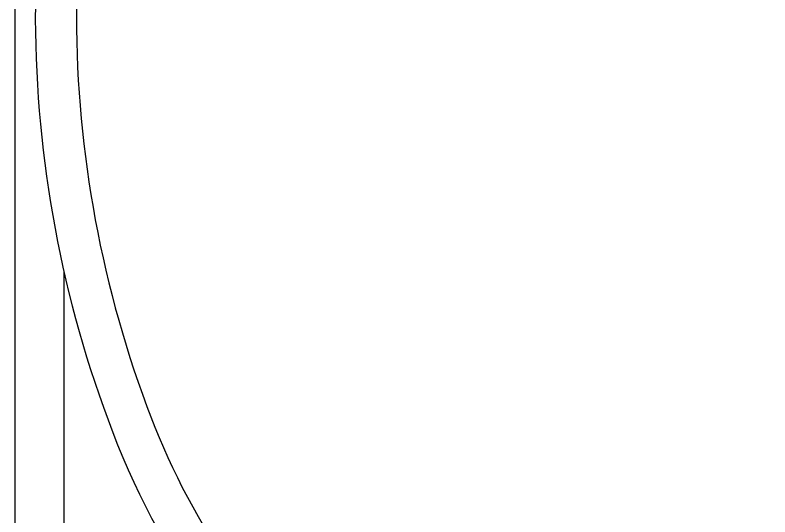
# Model space of a CAD drawing. Header units: inches. Extents: x 0 to 707, y 8 to 426.
# Drawn here: x 18.31 to 25.6, y 187.4 to 192.24 of the extents above; entities that cross this region are included whole.
import ezdxf

# ---------------------------------------------------------------- set-up
doc = ezdxf.new("R2010")
doc.units = ezdxf.units.IN
doc.header["$MEASUREMENT"] = 0
doc.layers.add('SEAT', color=5, linetype='Continuous')

# ---------------------------------------------------------------- blocks, each defined once
blk = doc.blocks.new('3AAS38H01_0P')
at = {"layer": 'SEAT'}
for centre, radius, start, end in [((-698710.6321, -0.7438), 698703.0839, 359.9995368345, 0.0005654705), ((3.8482, -0.2389), 10.8042, 158.34589, 200.44626), ((3.8537, -0.2379), 11.2069, 159.97501, 201.70486), ((-100167.2949, -3.7128), 100160.2192, 359.998350481, 0.000569419), ((0.1469, -1.6679), 6.837, 200.06027, 228.5736), ((0.0501, -1.7419), 7.1168, 201.77927, 267.49023)]:
    blk.add_arc(centre, radius, start, end, dxfattribs=at)

msp = doc.modelspace()

# ---------------------------------------------------------------- block references
msp.add_blockref('3AAS38H01_0P', (25.8593, 192.4742))

doc.saveas('drawing.dxf')
